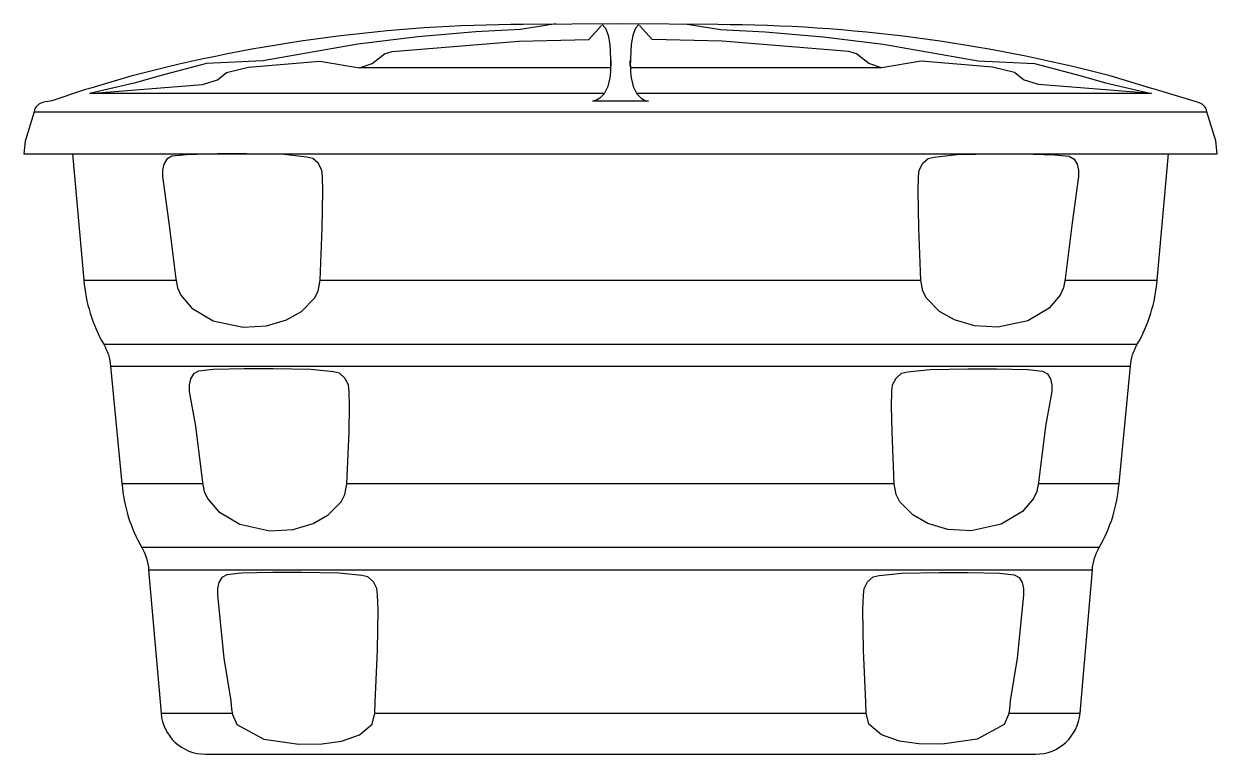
# Model space of a CAD drawing. Header units: millimetres. Extents: x -10140.99 to -10139.76, y -194.41 to -193.65.
import ezdxf

# ---------------------------------------------------------------- set-up
doc = ezdxf.new("R2010")
doc.units = ezdxf.units.MM
doc.layers.add('Tub_água_reservatórios', color=3, linetype='Continuous')

msp = doc.modelspace()

# ---------------------------------------------------------------- linework, layer by layer
at = {"layer": 'Tub_água_reservatórios', "color": 1}
for p, q in [((-10140.3833, -193.6976), (-10140.6428, -193.6976)), ((-10140.1031, -193.6976), (-10140.3626, -193.6976)), ((-10140.3898, -193.7242), (-10140.922, -193.7242)), ((-10140.3439, -193.7321), (-10140.402, -193.7321)), ((-10139.8239, -193.7242), (-10140.3561, -193.7242)), ((-10140.9277, -193.9172), (-10140.8324, -193.9172)), ((-10140.6834, -193.9172), (-10140.0625, -193.9172)), ((-10139.9135, -193.9172), (-10139.8182, -193.9173)), ((-10140.9072, -193.9834), (-10139.8387, -193.9834)), ((-10140.9001, -194.0062), (-10139.8458, -194.0062)), ((-10140.8883, -194.1275), (-10140.8049, -194.1275)), ((-10140.6559, -194.1275), (-10140.09, -194.1275)), ((-10139.941, -194.1275), (-10139.8576, -194.1275)), ((-10139.8781, -194.1936), (-10140.8678, -194.1936)), ((-10140.8607, -194.2165), (-10139.8852, -194.2165)), ((-10140.8479, -194.3648), (-10140.7744, -194.3648)), ((-10140.6269, -194.3648), (-10140.119, -194.3648)), ((-10139.9715, -194.3648), (-10139.8979, -194.3648))]:
    msp.add_line(p, q, dxfattribs=at)
at = {"layer": 'Tub_água_reservatórios', "color": 2}
msp.add_line((-10140.9791, -193.7431), (-10139.7668, -193.7431), dxfattribs=at)
at = {"layer": 'Tub_água_reservatórios'}
msp.add_lwpolyline([(-10140.9897, -193.7865), (-10139.7562, -193.7865), (-10139.7574, -193.7733), (-10139.7668, -193.7431, 0.316077), (-10139.7766, -193.7333), (-10139.82, -193.7203), (-10139.8251, -193.7187), (-10139.8666, -193.7061, 0.063429), (-10140.2725, -193.6531), (-10140.3729, -193.6523), (-10140.4734, -193.653, 0.06438), (-10140.8791, -193.7065), (-10140.9205, -193.7187), (-10140.9259, -193.7203), (-10140.9609, -193.7317), (-10140.9693, -193.7333, 0.316098), (-10140.9791, -193.7431), (-10140.9885, -193.7737)], format="xyb", close=True, dxfattribs=at)
at = {"layer": 'Tub_água_reservatórios', "color": 1}
for points in [[(-10140.4399, -193.6523), (-10140.4763, -193.6581), (-10140.5226, -193.6605), (-10140.5825, -193.6656), (-10140.6445, -193.6733), (-10140.7426, -193.6905), (-10140.8009, -193.6933), (-10140.8493, -193.706), (-10140.8744, -193.7132), (-10140.922, -193.7242), (-10140.805, -193.7148), (-10140.7895, -193.7102), (-10140.7804, -193.7025), (-10140.7574, -193.6972), (-10140.6836, -193.6908), (-10140.6428, -193.6976), (-10140.6298, -193.6934), (-10140.6234, -193.6884), (-10140.6168, -193.6834), (-10140.609, -193.6809), (-10140.478, -193.6703), (-10140.4056, -193.6684), (-10140.3925, -193.6539)], [(-10140.3919, -193.6531), (-10140.3886, -193.6567), (-10140.3858, -193.664), (-10140.3841, -193.6735), (-10140.3831, -193.6961), (-10140.3831, -193.6903), (-10140.3834, -193.7003), (-10140.3837, -193.7065), (-10140.3861, -193.717), (-10140.3899, -193.7245), (-10140.3943, -193.729), (-10140.3976, -193.7312), (-10140.402, -193.7321)], [(-10140.354, -193.6531), (-10140.3573, -193.6567), (-10140.3601, -193.664), (-10140.3618, -193.6735), (-10140.3628, -193.6961), (-10140.3628, -193.6903), (-10140.3625, -193.7003), (-10140.3622, -193.7065), (-10140.3598, -193.717), (-10140.356, -193.7245), (-10140.3516, -193.729), (-10140.3483, -193.7312), (-10140.3439, -193.7321)], [(-10140.306, -193.6523), (-10140.2696, -193.6581), (-10140.2233, -193.6605), (-10140.1634, -193.6656), (-10140.1014, -193.6733), (-10140.0033, -193.6905), (-10139.945, -193.6933), (-10139.8966, -193.706), (-10139.8715, -193.7132), (-10139.8239, -193.7242), (-10139.9409, -193.7148), (-10139.9564, -193.7102), (-10139.9655, -193.7025), (-10139.9885, -193.6972), (-10140.0623, -193.6908), (-10140.1031, -193.6976), (-10140.1161, -193.6934), (-10140.1225, -193.6884), (-10140.1291, -193.6834), (-10140.1369, -193.6809), (-10140.2679, -193.6703), (-10140.3403, -193.6684), (-10140.3534, -193.6539)]]:
    msp.add_lwpolyline(points, dxfattribs=at)
at = {"layer": 'Tub_água_reservatórios'}
msp.add_lwpolyline([(-10140.9394, -193.7865), (-10140.9277, -193.9173, 0.111359), (-10140.9072, -193.9834, -0.111354), (-10140.9001, -194.0062), (-10140.8883, -194.1275, 0.111412), (-10140.8678, -194.1936, -0.111411), (-10140.8607, -194.2165), (-10140.8479, -194.3648, 0.391392), (-10140.8021, -194.4072), (-10139.9438, -194.4072, 0.391392), (-10139.8979, -194.3648), (-10139.8852, -194.2165, -0.111412), (-10139.8781, -194.1936, 0.111412), (-10139.8576, -194.1275), (-10139.8458, -194.0062, -0.111354), (-10139.8387, -193.9834, 0.111359), (-10139.8182, -193.9173), (-10139.8065, -193.7865)], format="xyb", dxfattribs=at)
at = {"layer": 'Tub_água_reservatórios', "color": 1}
for points in [[(-10140.6972, -193.79), (-10140.7205, -193.7875), (-10140.7595, -193.7868), (-10140.7892, -193.7868), (-10140.8216, -193.7876), (-10140.8368, -193.7892), (-10140.842, -193.7921), (-10140.8449, -193.7972), (-10140.8463, -193.8034), (-10140.8464, -193.8102), (-10140.84, -193.8578), (-10140.8327, -193.9159), (-10140.8308, -193.9253), (-10140.8276, -193.9327), (-10140.816, -193.946), (-10140.794, -193.9591), (-10140.7631, -193.9659), (-10140.7389, -193.9645), (-10140.7182, -193.9584), (-10140.7027, -193.9495), (-10140.6893, -193.9359), (-10140.6855, -193.9285), (-10140.6834, -193.9173), (-10140.6812, -193.8635), (-10140.6806, -193.8254), (-10140.6809, -193.8102), (-10140.6817, -193.8034), (-10140.6854, -193.7963), (-10140.691, -193.7913)], [(-10140.0487, -193.79), (-10140.0254, -193.7875), (-10139.9864, -193.7868), (-10139.9567, -193.7868), (-10139.9243, -193.7876), (-10139.9091, -193.7892), (-10139.9039, -193.7921), (-10139.9009, -193.7972), (-10139.8995, -193.8034), (-10139.8995, -193.8102), (-10139.9059, -193.8578), (-10139.9132, -193.9159), (-10139.9151, -193.9253), (-10139.9183, -193.9327), (-10139.9299, -193.946), (-10139.9519, -193.9591), (-10139.9828, -193.9659), (-10140.007, -193.9645), (-10140.0277, -193.9584), (-10140.0432, -193.9495), (-10140.0566, -193.9359), (-10140.0604, -193.9285), (-10140.0624, -193.9173), (-10140.0647, -193.8635), (-10140.0653, -193.8254), (-10140.0649, -193.8102), (-10140.0642, -193.8034), (-10140.0605, -193.7963), (-10140.0549, -193.7913)], [(-10140.6696, -194.012), (-10140.693, -194.0096), (-10140.732, -194.0089), (-10140.7617, -194.0089), (-10140.7941, -194.0097), (-10140.8092, -194.0113), (-10140.8144, -194.0142), (-10140.8174, -194.0193), (-10140.8188, -194.0255), (-10140.8189, -194.0323), (-10140.8124, -194.0682), (-10140.8051, -194.1262), (-10140.8032, -194.1356), (-10140.8, -194.143), (-10140.7885, -194.1563), (-10140.7665, -194.1694), (-10140.7356, -194.1762), (-10140.7113, -194.1749), (-10140.6907, -194.1687), (-10140.6751, -194.1598), (-10140.6617, -194.1463), (-10140.658, -194.1388), (-10140.6559, -194.1277), (-10140.6536, -194.0739), (-10140.653, -194.0475), (-10140.6534, -194.0323), (-10140.6541, -194.0255), (-10140.6578, -194.0184), (-10140.6635, -194.0134)], [(-10140.0763, -194.012), (-10140.0529, -194.0096), (-10140.0139, -194.0089), (-10139.9842, -194.0089), (-10139.9518, -194.0097), (-10139.9367, -194.0113), (-10139.9315, -194.0142), (-10139.9285, -194.0193), (-10139.9271, -194.0255), (-10139.927, -194.0323), (-10139.9335, -194.0682), (-10139.9407, -194.1262), (-10139.9427, -194.1356), (-10139.9459, -194.143), (-10139.9574, -194.1563), (-10139.9794, -194.1694), (-10140.0103, -194.1762), (-10140.0346, -194.1749), (-10140.0552, -194.1687), (-10140.0708, -194.1598), (-10140.0842, -194.1463), (-10140.0879, -194.1388), (-10140.09, -194.1277), (-10140.0922, -194.0739), (-10140.0929, -194.0475), (-10140.0925, -194.0323), (-10140.0918, -194.0255), (-10140.0881, -194.0184), (-10140.0824, -194.0134)], [(-10140.6402, -194.2225), (-10140.6636, -194.2201), (-10140.7026, -194.2194), (-10140.7323, -194.2194), (-10140.7646, -194.2202), (-10140.7798, -194.2218), (-10140.785, -194.2246), (-10140.788, -194.2298), (-10140.7894, -194.236), (-10140.7895, -194.2428), (-10140.783, -194.308), (-10140.7757, -194.3522), (-10140.7749, -194.3608), (-10140.7742, -194.3663), (-10140.7694, -194.3765), (-10140.7415, -194.3917), (-10140.7054, -194.397), (-10140.6814, -194.3966), (-10140.6613, -194.3937), (-10140.6429, -194.3871), (-10140.6296, -194.3761), (-10140.6269, -194.3648), (-10140.6265, -194.3536), (-10140.6242, -194.2998), (-10140.6236, -194.258), (-10140.624, -194.2428), (-10140.6247, -194.236), (-10140.6284, -194.2289), (-10140.634, -194.2239)], [(-10140.1057, -194.2225), (-10140.0823, -194.2201), (-10140.0433, -194.2194), (-10140.0136, -194.2194), (-10139.9813, -194.2202), (-10139.9661, -194.2218), (-10139.9609, -194.2246), (-10139.9579, -194.2298), (-10139.9565, -194.236), (-10139.9564, -194.2428), (-10139.9629, -194.308), (-10139.9702, -194.3522), (-10139.971, -194.3608), (-10139.9717, -194.3663), (-10139.9765, -194.3765), (-10140.0044, -194.3917), (-10140.0405, -194.397), (-10140.0645, -194.3966), (-10140.0846, -194.3937), (-10140.103, -194.3871), (-10140.1163, -194.3761), (-10140.119, -194.3648), (-10140.1194, -194.3536), (-10140.1217, -194.2998), (-10140.1223, -194.258), (-10140.1219, -194.2428), (-10140.1212, -194.236), (-10140.1175, -194.2289), (-10140.1118, -194.2239)]]:
    msp.add_lwpolyline(points, close=True, dxfattribs=at)

doc.saveas('drawing.dxf')
